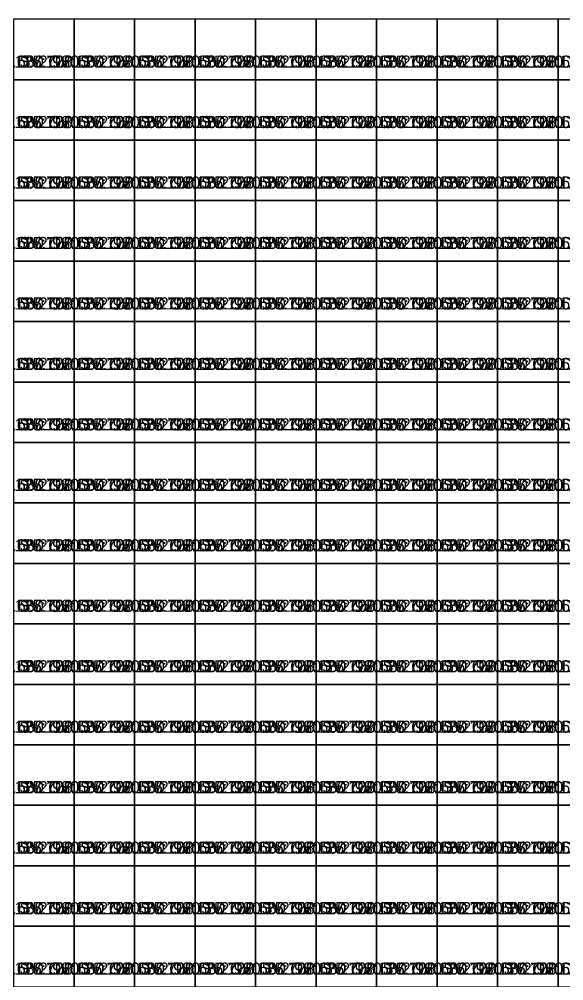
# Model space of a CAD drawing. Header units: metres. Extents: x 287857 to 287981, y 62957 to 63018.
# Drawn here: x 287866.02 to 287875.02, y 63001.93 to 63017.83 of the extents above; entities that cross this region are included whole.
import ezdxf

# ---------------------------------------------------------------- set-up
doc = ezdxf.new("R2010")
doc.units = ezdxf.units.M
doc.layers.add('CORR-CUT', color=7, linetype='Continuous', true_color=0x3b82f6)
doc.layers.add('CORR-DIFF-TXT', color=7, linetype='Continuous', true_color=0xffffff)

msp = doc.modelspace()

# ---------------------------------------------------------------- linework, layer by layer
at = {"layer": 'CORR-CUT'}
for points in [[(287865.925, 63016.831, 128.68), (287866.925, 63016.831, 128.68), (287866.925, 63017.831, 128.68), (287865.925, 63017.831, 128.68), (287865.925, 63016.831, 128.68)], [(287866.925, 63016.831, 128.68), (287867.925, 63016.831, 128.68), (287867.925, 63017.831, 128.68), (287866.925, 63017.831, 128.68), (287866.925, 63016.831, 128.68)], [(287867.925, 63016.831, 128.68), (287868.925, 63016.831, 128.68), (287868.925, 63017.831, 128.68), (287867.925, 63017.831, 128.68), (287867.925, 63016.831, 128.68)], [(287868.925, 63016.831, 128.68), (287869.925, 63016.831, 128.68), (287869.925, 63017.831, 128.68), (287868.925, 63017.831, 128.68), (287868.925, 63016.831, 128.68)], [(287869.925, 63016.831, 128.68), (287870.925, 63016.831, 128.68), (287870.925, 63017.831, 128.68), (287869.925, 63017.831, 128.68), (287869.925, 63016.831, 128.68)], [(287870.925, 63016.831, 128.68), (287871.925, 63016.831, 128.68), (287871.925, 63017.831, 128.68), (287870.925, 63017.831, 128.68), (287870.925, 63016.831, 128.68)], [(287871.925, 63016.831, 128.68), (287872.925, 63016.831, 128.68), (287872.925, 63017.831, 128.68), (287871.925, 63017.831, 128.68), (287871.925, 63016.831, 128.68)], [(287872.925, 63016.831, 128.68), (287873.925, 63016.831, 128.68), (287873.925, 63017.831, 128.68), (287872.925, 63017.831, 128.68), (287872.925, 63016.831, 128.68)], [(287873.925, 63016.831, 128.68), (287874.925, 63016.831, 128.68), (287874.925, 63017.831, 128.68), (287873.925, 63017.831, 128.68), (287873.925, 63016.831, 128.68)], [(287874.925, 63016.831, 128.68), (287875.925, 63016.831, 128.68), (287875.925, 63017.831, 128.68), (287874.925, 63017.831, 128.68), (287874.925, 63016.831, 128.68)], [(287865.925, 63015.831, 128.68), (287866.925, 63015.831, 128.68), (287866.925, 63016.831, 128.68), (287865.925, 63016.831, 128.68), (287865.925, 63015.831, 128.68)], [(287866.925, 63015.831, 128.68), (287867.925, 63015.831, 128.68), (287867.925, 63016.831, 128.68), (287866.925, 63016.831, 128.68), (287866.925, 63015.831, 128.68)], [(287867.925, 63015.831, 128.68), (287868.925, 63015.831, 128.68), (287868.925, 63016.831, 128.68), (287867.925, 63016.831, 128.68), (287867.925, 63015.831, 128.68)], [(287868.925, 63015.831, 128.68), (287869.925, 63015.831, 128.68), (287869.925, 63016.831, 128.68), (287868.925, 63016.831, 128.68), (287868.925, 63015.831, 128.68)], [(287869.925, 63015.831, 128.68), (287870.925, 63015.831, 128.68), (287870.925, 63016.831, 128.68), (287869.925, 63016.831, 128.68), (287869.925, 63015.831, 128.68)], [(287870.925, 63015.831, 128.68), (287871.925, 63015.831, 128.68), (287871.925, 63016.831, 128.68), (287870.925, 63016.831, 128.68), (287870.925, 63015.831, 128.68)], [(287871.925, 63015.831, 128.68), (287872.925, 63015.831, 128.68), (287872.925, 63016.831, 128.68), (287871.925, 63016.831, 128.68), (287871.925, 63015.831, 128.68)], [(287872.925, 63015.831, 128.68), (287873.925, 63015.831, 128.68), (287873.925, 63016.831, 128.68), (287872.925, 63016.831, 128.68), (287872.925, 63015.831, 128.68)], [(287873.925, 63015.831, 128.68), (287874.925, 63015.831, 128.68), (287874.925, 63016.831, 128.68), (287873.925, 63016.831, 128.68), (287873.925, 63015.831, 128.68)], [(287874.925, 63015.831, 128.68), (287875.925, 63015.831, 128.68), (287875.925, 63016.831, 128.68), (287874.925, 63016.831, 128.68), (287874.925, 63015.831, 128.68)], [(287865.925, 63014.831, 128.68), (287866.925, 63014.831, 128.68), (287866.925, 63015.831, 128.68), (287865.925, 63015.831, 128.68), (287865.925, 63014.831, 128.68)], [(287866.925, 63014.831, 128.68), (287867.925, 63014.831, 128.68), (287867.925, 63015.831, 128.68), (287866.925, 63015.831, 128.68), (287866.925, 63014.831, 128.68)], [(287867.925, 63014.831, 128.68), (287868.925, 63014.831, 128.68), (287868.925, 63015.831, 128.68), (287867.925, 63015.831, 128.68), (287867.925, 63014.831, 128.68)], [(287868.925, 63014.831, 128.68), (287869.925, 63014.831, 128.68), (287869.925, 63015.831, 128.68), (287868.925, 63015.831, 128.68), (287868.925, 63014.831, 128.68)], [(287869.925, 63014.831, 128.68), (287870.925, 63014.831, 128.68), (287870.925, 63015.831, 128.68), (287869.925, 63015.831, 128.68), (287869.925, 63014.831, 128.68)], [(287870.925, 63014.831, 128.68), (287871.925, 63014.831, 128.68), (287871.925, 63015.831, 128.68), (287870.925, 63015.831, 128.68), (287870.925, 63014.831, 128.68)], [(287871.925, 63014.831, 128.68), (287872.925, 63014.831, 128.68), (287872.925, 63015.831, 128.68), (287871.925, 63015.831, 128.68), (287871.925, 63014.831, 128.68)], [(287872.925, 63014.831, 128.68), (287873.925, 63014.831, 128.68), (287873.925, 63015.831, 128.68), (287872.925, 63015.831, 128.68), (287872.925, 63014.831, 128.68)], [(287873.925, 63014.831, 128.68), (287874.925, 63014.831, 128.68), (287874.925, 63015.831, 128.68), (287873.925, 63015.831, 128.68), (287873.925, 63014.831, 128.68)], [(287874.925, 63014.831, 128.68), (287875.925, 63014.831, 128.68), (287875.925, 63015.831, 128.68), (287874.925, 63015.831, 128.68), (287874.925, 63014.831, 128.68)], [(287865.925, 63013.831, 128.68), (287866.925, 63013.831, 128.68), (287866.925, 63014.831, 128.68), (287865.925, 63014.831, 128.68), (287865.925, 63013.831, 128.68)], [(287866.925, 63013.831, 128.68), (287867.925, 63013.831, 128.68), (287867.925, 63014.831, 128.68), (287866.925, 63014.831, 128.68), (287866.925, 63013.831, 128.68)], [(287867.925, 63013.831, 128.68), (287868.925, 63013.831, 128.68), (287868.925, 63014.831, 128.68), (287867.925, 63014.831, 128.68), (287867.925, 63013.831, 128.68)], [(287868.925, 63013.831, 128.68), (287869.925, 63013.831, 128.68), (287869.925, 63014.831, 128.68), (287868.925, 63014.831, 128.68), (287868.925, 63013.831, 128.68)], [(287869.925, 63013.831, 128.68), (287870.925, 63013.831, 128.68), (287870.925, 63014.831, 128.68), (287869.925, 63014.831, 128.68), (287869.925, 63013.831, 128.68)], [(287870.925, 63013.831, 128.68), (287871.925, 63013.831, 128.68), (287871.925, 63014.831, 128.68), (287870.925, 63014.831, 128.68), (287870.925, 63013.831, 128.68)], [(287871.925, 63013.831, 128.68), (287872.925, 63013.831, 128.68), (287872.925, 63014.831, 128.68), (287871.925, 63014.831, 128.68), (287871.925, 63013.831, 128.68)], [(287872.925, 63013.831, 128.68), (287873.925, 63013.831, 128.68), (287873.925, 63014.831, 128.68), (287872.925, 63014.831, 128.68), (287872.925, 63013.831, 128.68)], [(287873.925, 63013.831, 128.68), (287874.925, 63013.831, 128.68), (287874.925, 63014.831, 128.68), (287873.925, 63014.831, 128.68), (287873.925, 63013.831, 128.68)], [(287874.925, 63013.831, 128.68), (287875.925, 63013.831, 128.68), (287875.925, 63014.831, 128.68), (287874.925, 63014.831, 128.68), (287874.925, 63013.831, 128.68)], [(287865.925, 63012.831, 128.68), (287866.925, 63012.831, 128.68), (287866.925, 63013.831, 128.68), (287865.925, 63013.831, 128.68), (287865.925, 63012.831, 128.68)], [(287866.925, 63012.831, 128.68), (287867.925, 63012.831, 128.68), (287867.925, 63013.831, 128.68), (287866.925, 63013.831, 128.68), (287866.925, 63012.831, 128.68)], [(287867.925, 63012.831, 128.68), (287868.925, 63012.831, 128.68), (287868.925, 63013.831, 128.68), (287867.925, 63013.831, 128.68), (287867.925, 63012.831, 128.68)], [(287868.925, 63012.831, 128.68), (287869.925, 63012.831, 128.68), (287869.925, 63013.831, 128.68), (287868.925, 63013.831, 128.68), (287868.925, 63012.831, 128.68)], [(287869.925, 63012.831, 128.68), (287870.925, 63012.831, 128.68), (287870.925, 63013.831, 128.68), (287869.925, 63013.831, 128.68), (287869.925, 63012.831, 128.68)], [(287870.925, 63012.831, 128.68), (287871.925, 63012.831, 128.68), (287871.925, 63013.831, 128.68), (287870.925, 63013.831, 128.68), (287870.925, 63012.831, 128.68)], [(287871.925, 63012.831, 128.68), (287872.925, 63012.831, 128.68), (287872.925, 63013.831, 128.68), (287871.925, 63013.831, 128.68), (287871.925, 63012.831, 128.68)], [(287872.925, 63012.831, 128.68), (287873.925, 63012.831, 128.68), (287873.925, 63013.831, 128.68), (287872.925, 63013.831, 128.68), (287872.925, 63012.831, 128.68)], [(287873.925, 63012.831, 128.68), (287874.925, 63012.831, 128.68), (287874.925, 63013.831, 128.68), (287873.925, 63013.831, 128.68), (287873.925, 63012.831, 128.68)], [(287874.925, 63012.831, 128.68), (287875.925, 63012.831, 128.68), (287875.925, 63013.831, 128.68), (287874.925, 63013.831, 128.68), (287874.925, 63012.831, 128.68)], [(287865.925, 63011.831, 128.68), (287866.925, 63011.831, 128.68), (287866.925, 63012.831, 128.68), (287865.925, 63012.831, 128.68), (287865.925, 63011.831, 128.68)], [(287866.925, 63011.831, 128.68), (287867.925, 63011.831, 128.68), (287867.925, 63012.831, 128.68), (287866.925, 63012.831, 128.68), (287866.925, 63011.831, 128.68)], [(287867.925, 63011.831, 128.68), (287868.925, 63011.831, 128.68), (287868.925, 63012.831, 128.68), (287867.925, 63012.831, 128.68), (287867.925, 63011.831, 128.68)], [(287868.925, 63011.831, 128.68), (287869.925, 63011.831, 128.68), (287869.925, 63012.831, 128.68), (287868.925, 63012.831, 128.68), (287868.925, 63011.831, 128.68)], [(287869.925, 63011.831, 128.68), (287870.925, 63011.831, 128.68), (287870.925, 63012.831, 128.68), (287869.925, 63012.831, 128.68), (287869.925, 63011.831, 128.68)], [(287870.925, 63011.831, 128.68), (287871.925, 63011.831, 128.68), (287871.925, 63012.831, 128.68), (287870.925, 63012.831, 128.68), (287870.925, 63011.831, 128.68)], [(287871.925, 63011.831, 128.68), (287872.925, 63011.831, 128.68), (287872.925, 63012.831, 128.68), (287871.925, 63012.831, 128.68), (287871.925, 63011.831, 128.68)], [(287872.925, 63011.831, 128.68), (287873.925, 63011.831, 128.68), (287873.925, 63012.831, 128.68), (287872.925, 63012.831, 128.68), (287872.925, 63011.831, 128.68)], [(287873.925, 63011.831, 128.68), (287874.925, 63011.831, 128.68), (287874.925, 63012.831, 128.68), (287873.925, 63012.831, 128.68), (287873.925, 63011.831, 128.68)], [(287874.925, 63011.831, 128.68), (287875.925, 63011.831, 128.68), (287875.925, 63012.831, 128.68), (287874.925, 63012.831, 128.68), (287874.925, 63011.831, 128.68)], [(287865.925, 63010.831, 128.68), (287866.925, 63010.831, 128.68), (287866.925, 63011.831, 128.68), (287865.925, 63011.831, 128.68), (287865.925, 63010.831, 128.68)], [(287866.925, 63010.831, 128.68), (287867.925, 63010.831, 128.68), (287867.925, 63011.831, 128.68), (287866.925, 63011.831, 128.68), (287866.925, 63010.831, 128.68)], [(287867.925, 63010.831, 128.68), (287868.925, 63010.831, 128.68), (287868.925, 63011.831, 128.68), (287867.925, 63011.831, 128.68), (287867.925, 63010.831, 128.68)], [(287868.925, 63010.831, 128.68), (287869.925, 63010.831, 128.68), (287869.925, 63011.831, 128.68), (287868.925, 63011.831, 128.68), (287868.925, 63010.831, 128.68)], [(287869.925, 63010.831, 128.68), (287870.925, 63010.831, 128.68), (287870.925, 63011.831, 128.68), (287869.925, 63011.831, 128.68), (287869.925, 63010.831, 128.68)], [(287870.925, 63010.831, 128.68), (287871.925, 63010.831, 128.68), (287871.925, 63011.831, 128.68), (287870.925, 63011.831, 128.68), (287870.925, 63010.831, 128.68)], [(287871.925, 63010.831, 128.68), (287872.925, 63010.831, 128.68), (287872.925, 63011.831, 128.68), (287871.925, 63011.831, 128.68), (287871.925, 63010.831, 128.68)], [(287872.925, 63010.831, 128.68), (287873.925, 63010.831, 128.68), (287873.925, 63011.831, 128.68), (287872.925, 63011.831, 128.68), (287872.925, 63010.831, 128.68)], [(287873.925, 63010.831, 128.68), (287874.925, 63010.831, 128.68), (287874.925, 63011.831, 128.68), (287873.925, 63011.831, 128.68), (287873.925, 63010.831, 128.68)], [(287874.925, 63010.831, 128.68), (287875.925, 63010.831, 128.68), (287875.925, 63011.831, 128.68), (287874.925, 63011.831, 128.68), (287874.925, 63010.831, 128.68)], [(287865.925, 63009.831, 128.68), (287866.925, 63009.831, 128.68), (287866.925, 63010.831, 128.68), (287865.925, 63010.831, 128.68), (287865.925, 63009.831, 128.68)], [(287866.925, 63009.831, 128.68), (287867.925, 63009.831, 128.68), (287867.925, 63010.831, 128.68), (287866.925, 63010.831, 128.68), (287866.925, 63009.831, 128.68)], [(287867.925, 63009.831, 128.68), (287868.925, 63009.831, 128.68), (287868.925, 63010.831, 128.68), (287867.925, 63010.831, 128.68), (287867.925, 63009.831, 128.68)], [(287868.925, 63009.831, 128.68), (287869.925, 63009.831, 128.68), (287869.925, 63010.831, 128.68), (287868.925, 63010.831, 128.68), (287868.925, 63009.831, 128.68)], [(287869.925, 63009.831, 128.68), (287870.925, 63009.831, 128.68), (287870.925, 63010.831, 128.68), (287869.925, 63010.831, 128.68), (287869.925, 63009.831, 128.68)], [(287870.925, 63009.831, 128.68), (287871.925, 63009.831, 128.68), (287871.925, 63010.831, 128.68), (287870.925, 63010.831, 128.68), (287870.925, 63009.831, 128.68)], [(287871.925, 63009.831, 128.68), (287872.925, 63009.831, 128.68), (287872.925, 63010.831, 128.68), (287871.925, 63010.831, 128.68), (287871.925, 63009.831, 128.68)], [(287872.925, 63009.831, 128.68), (287873.925, 63009.831, 128.68), (287873.925, 63010.831, 128.68), (287872.925, 63010.831, 128.68), (287872.925, 63009.831, 128.68)], [(287873.925, 63009.831, 128.68), (287874.925, 63009.831, 128.68), (287874.925, 63010.831, 128.68), (287873.925, 63010.831, 128.68), (287873.925, 63009.831, 128.68)], [(287874.925, 63009.831, 128.68), (287875.925, 63009.831, 128.68), (287875.925, 63010.831, 128.68), (287874.925, 63010.831, 128.68), (287874.925, 63009.831, 128.68)], [(287865.925, 63008.831, 128.68), (287866.925, 63008.831, 128.68), (287866.925, 63009.831, 128.68), (287865.925, 63009.831, 128.68), (287865.925, 63008.831, 128.68)], [(287866.925, 63008.831, 128.68), (287867.925, 63008.831, 128.68), (287867.925, 63009.831, 128.68), (287866.925, 63009.831, 128.68), (287866.925, 63008.831, 128.68)], [(287867.925, 63008.831, 128.68), (287868.925, 63008.831, 128.68), (287868.925, 63009.831, 128.68), (287867.925, 63009.831, 128.68), (287867.925, 63008.831, 128.68)], [(287868.925, 63008.831, 128.68), (287869.925, 63008.831, 128.68), (287869.925, 63009.831, 128.68), (287868.925, 63009.831, 128.68), (287868.925, 63008.831, 128.68)], [(287869.925, 63008.831, 128.68), (287870.925, 63008.831, 128.68), (287870.925, 63009.831, 128.68), (287869.925, 63009.831, 128.68), (287869.925, 63008.831, 128.68)], [(287870.925, 63008.831, 128.68), (287871.925, 63008.831, 128.68), (287871.925, 63009.831, 128.68), (287870.925, 63009.831, 128.68), (287870.925, 63008.831, 128.68)], [(287871.925, 63008.831, 128.68), (287872.925, 63008.831, 128.68), (287872.925, 63009.831, 128.68), (287871.925, 63009.831, 128.68), (287871.925, 63008.831, 128.68)], [(287872.925, 63008.831, 128.68), (287873.925, 63008.831, 128.68), (287873.925, 63009.831, 128.68), (287872.925, 63009.831, 128.68), (287872.925, 63008.831, 128.68)], [(287873.925, 63008.831, 128.68), (287874.925, 63008.831, 128.68), (287874.925, 63009.831, 128.68), (287873.925, 63009.831, 128.68), (287873.925, 63008.831, 128.68)], [(287874.925, 63008.831, 128.68), (287875.925, 63008.831, 128.68), (287875.925, 63009.831, 128.68), (287874.925, 63009.831, 128.68), (287874.925, 63008.831, 128.68)], [(287865.925, 63007.831, 128.68), (287866.925, 63007.831, 128.68), (287866.925, 63008.831, 128.68), (287865.925, 63008.831, 128.68), (287865.925, 63007.831, 128.68)], [(287866.925, 63007.831, 128.68), (287867.925, 63007.831, 128.68), (287867.925, 63008.831, 128.68), (287866.925, 63008.831, 128.68), (287866.925, 63007.831, 128.68)], [(287867.925, 63007.831, 128.68), (287868.925, 63007.831, 128.68), (287868.925, 63008.831, 128.68), (287867.925, 63008.831, 128.68), (287867.925, 63007.831, 128.68)], [(287868.925, 63007.831, 128.68), (287869.925, 63007.831, 128.68), (287869.925, 63008.831, 128.68), (287868.925, 63008.831, 128.68), (287868.925, 63007.831, 128.68)], [(287869.925, 63007.831, 128.68), (287870.925, 63007.831, 128.68), (287870.925, 63008.831, 128.68), (287869.925, 63008.831, 128.68), (287869.925, 63007.831, 128.68)], [(287870.925, 63007.831, 128.68), (287871.925, 63007.831, 128.68), (287871.925, 63008.831, 128.68), (287870.925, 63008.831, 128.68), (287870.925, 63007.831, 128.68)], [(287871.925, 63007.831, 128.68), (287872.925, 63007.831, 128.68), (287872.925, 63008.831, 128.68), (287871.925, 63008.831, 128.68), (287871.925, 63007.831, 128.68)], [(287872.925, 63007.831, 128.68), (287873.925, 63007.831, 128.68), (287873.925, 63008.831, 128.68), (287872.925, 63008.831, 128.68), (287872.925, 63007.831, 128.68)], [(287873.925, 63007.831, 128.68), (287874.925, 63007.831, 128.68), (287874.925, 63008.831, 128.68), (287873.925, 63008.831, 128.68), (287873.925, 63007.831, 128.68)], [(287874.925, 63007.831, 128.68), (287875.925, 63007.831, 128.68), (287875.925, 63008.831, 128.68), (287874.925, 63008.831, 128.68), (287874.925, 63007.831, 128.68)], [(287865.925, 63006.831, 128.68), (287866.925, 63006.831, 128.68), (287866.925, 63007.831, 128.68), (287865.925, 63007.831, 128.68), (287865.925, 63006.831, 128.68)], [(287866.925, 63006.831, 128.68), (287867.925, 63006.831, 128.68), (287867.925, 63007.831, 128.68), (287866.925, 63007.831, 128.68), (287866.925, 63006.831, 128.68)], [(287867.925, 63006.831, 128.68), (287868.925, 63006.831, 128.68), (287868.925, 63007.831, 128.68), (287867.925, 63007.831, 128.68), (287867.925, 63006.831, 128.68)], [(287868.925, 63006.831, 128.68), (287869.925, 63006.831, 128.68), (287869.925, 63007.831, 128.68), (287868.925, 63007.831, 128.68), (287868.925, 63006.831, 128.68)], [(287869.925, 63006.831, 128.68), (287870.925, 63006.831, 128.68), (287870.925, 63007.831, 128.68), (287869.925, 63007.831, 128.68), (287869.925, 63006.831, 128.68)], [(287870.925, 63006.831, 128.68), (287871.925, 63006.831, 128.68), (287871.925, 63007.831, 128.68), (287870.925, 63007.831, 128.68), (287870.925, 63006.831, 128.68)], [(287871.925, 63006.831, 128.68), (287872.925, 63006.831, 128.68), (287872.925, 63007.831, 128.68), (287871.925, 63007.831, 128.68), (287871.925, 63006.831, 128.68)], [(287872.925, 63006.831, 128.68), (287873.925, 63006.831, 128.68), (287873.925, 63007.831, 128.68), (287872.925, 63007.831, 128.68), (287872.925, 63006.831, 128.68)], [(287873.925, 63006.831, 128.68), (287874.925, 63006.831, 128.68), (287874.925, 63007.831, 128.68), (287873.925, 63007.831, 128.68), (287873.925, 63006.831, 128.68)], [(287874.925, 63006.831, 128.68), (287875.925, 63006.831, 128.68), (287875.925, 63007.831, 128.68), (287874.925, 63007.831, 128.68), (287874.925, 63006.831, 128.68)], [(287865.925, 63005.831, 128.68), (287866.925, 63005.831, 128.68), (287866.925, 63006.831, 128.68), (287865.925, 63006.831, 128.68), (287865.925, 63005.831, 128.68)], [(287866.925, 63005.831, 128.68), (287867.925, 63005.831, 128.68), (287867.925, 63006.831, 128.68), (287866.925, 63006.831, 128.68), (287866.925, 63005.831, 128.68)], [(287867.925, 63005.831, 128.68), (287868.925, 63005.831, 128.68), (287868.925, 63006.831, 128.68), (287867.925, 63006.831, 128.68), (287867.925, 63005.831, 128.68)], [(287868.925, 63005.831, 128.68), (287869.925, 63005.831, 128.68), (287869.925, 63006.831, 128.68), (287868.925, 63006.831, 128.68), (287868.925, 63005.831, 128.68)], [(287869.925, 63005.831, 128.68), (287870.925, 63005.831, 128.68), (287870.925, 63006.831, 128.68), (287869.925, 63006.831, 128.68), (287869.925, 63005.831, 128.68)], [(287870.925, 63005.831, 128.68), (287871.925, 63005.831, 128.68), (287871.925, 63006.831, 128.68), (287870.925, 63006.831, 128.68), (287870.925, 63005.831, 128.68)], [(287871.925, 63005.831, 128.68), (287872.925, 63005.831, 128.68), (287872.925, 63006.831, 128.68), (287871.925, 63006.831, 128.68), (287871.925, 63005.831, 128.68)], [(287872.925, 63005.831, 128.68), (287873.925, 63005.831, 128.68), (287873.925, 63006.831, 128.68), (287872.925, 63006.831, 128.68), (287872.925, 63005.831, 128.68)], [(287873.925, 63005.831, 128.68), (287874.925, 63005.831, 128.68), (287874.925, 63006.831, 128.68), (287873.925, 63006.831, 128.68), (287873.925, 63005.831, 128.68)], [(287874.925, 63005.831, 128.68), (287875.925, 63005.831, 128.68), (287875.925, 63006.831, 128.68), (287874.925, 63006.831, 128.68), (287874.925, 63005.831, 128.68)], [(287865.925, 63004.831, 128.68), (287866.925, 63004.831, 128.68), (287866.925, 63005.831, 128.68), (287865.925, 63005.831, 128.68), (287865.925, 63004.831, 128.68)], [(287866.925, 63004.831, 128.68), (287867.925, 63004.831, 128.68), (287867.925, 63005.831, 128.68), (287866.925, 63005.831, 128.68), (287866.925, 63004.831, 128.68)], [(287867.925, 63004.831, 128.68), (287868.925, 63004.831, 128.68), (287868.925, 63005.831, 128.68), (287867.925, 63005.831, 128.68), (287867.925, 63004.831, 128.68)], [(287868.925, 63004.831, 128.68), (287869.925, 63004.831, 128.68), (287869.925, 63005.831, 128.68), (287868.925, 63005.831, 128.68), (287868.925, 63004.831, 128.68)], [(287869.925, 63004.831, 128.68), (287870.925, 63004.831, 128.68), (287870.925, 63005.831, 128.68), (287869.925, 63005.831, 128.68), (287869.925, 63004.831, 128.68)], [(287870.925, 63004.831, 128.68), (287871.925, 63004.831, 128.68), (287871.925, 63005.831, 128.68), (287870.925, 63005.831, 128.68), (287870.925, 63004.831, 128.68)], [(287871.925, 63004.831, 128.68), (287872.925, 63004.831, 128.68), (287872.925, 63005.831, 128.68), (287871.925, 63005.831, 128.68), (287871.925, 63004.831, 128.68)], [(287872.925, 63004.831, 128.68), (287873.925, 63004.831, 128.68), (287873.925, 63005.831, 128.68), (287872.925, 63005.831, 128.68), (287872.925, 63004.831, 128.68)], [(287873.925, 63004.831, 128.68), (287874.925, 63004.831, 128.68), (287874.925, 63005.831, 128.68), (287873.925, 63005.831, 128.68), (287873.925, 63004.831, 128.68)], [(287874.925, 63004.831, 128.68), (287875.925, 63004.831, 128.68), (287875.925, 63005.831, 128.68), (287874.925, 63005.831, 128.68), (287874.925, 63004.831, 128.68)], [(287865.925, 63003.831, 128.68), (287866.925, 63003.831, 128.68), (287866.925, 63004.831, 128.68), (287865.925, 63004.831, 128.68), (287865.925, 63003.831, 128.68)], [(287866.925, 63003.831, 128.68), (287867.925, 63003.831, 128.68), (287867.925, 63004.831, 128.68), (287866.925, 63004.831, 128.68), (287866.925, 63003.831, 128.68)], [(287867.925, 63003.831, 128.68), (287868.925, 63003.831, 128.68), (287868.925, 63004.831, 128.68), (287867.925, 63004.831, 128.68), (287867.925, 63003.831, 128.68)], [(287868.925, 63003.831, 128.68), (287869.925, 63003.831, 128.68), (287869.925, 63004.831, 128.68), (287868.925, 63004.831, 128.68), (287868.925, 63003.831, 128.68)], [(287869.925, 63003.831, 128.68), (287870.925, 63003.831, 128.68), (287870.925, 63004.831, 128.68), (287869.925, 63004.831, 128.68), (287869.925, 63003.831, 128.68)], [(287870.925, 63003.831, 128.68), (287871.925, 63003.831, 128.68), (287871.925, 63004.831, 128.68), (287870.925, 63004.831, 128.68), (287870.925, 63003.831, 128.68)], [(287871.925, 63003.831, 128.68), (287872.925, 63003.831, 128.68), (287872.925, 63004.831, 128.68), (287871.925, 63004.831, 128.68), (287871.925, 63003.831, 128.68)], [(287872.925, 63003.831, 128.68), (287873.925, 63003.831, 128.68), (287873.925, 63004.831, 128.68), (287872.925, 63004.831, 128.68), (287872.925, 63003.831, 128.68)], [(287873.925, 63003.831, 128.68), (287874.925, 63003.831, 128.68), (287874.925, 63004.831, 128.68), (287873.925, 63004.831, 128.68), (287873.925, 63003.831, 128.68)], [(287874.925, 63003.831, 128.68), (287875.925, 63003.831, 128.68), (287875.925, 63004.831, 128.68), (287874.925, 63004.831, 128.68), (287874.925, 63003.831, 128.68)], [(287865.925, 63002.831, 128.68), (287866.925, 63002.831, 128.68), (287866.925, 63003.831, 128.68), (287865.925, 63003.831, 128.68), (287865.925, 63002.831, 128.68)], [(287866.925, 63002.831, 128.68), (287867.925, 63002.831, 128.68), (287867.925, 63003.831, 128.68), (287866.925, 63003.831, 128.68), (287866.925, 63002.831, 128.68)], [(287867.925, 63002.831, 128.68), (287868.925, 63002.831, 128.68), (287868.925, 63003.831, 128.68), (287867.925, 63003.831, 128.68), (287867.925, 63002.831, 128.68)], [(287868.925, 63002.831, 128.68), (287869.925, 63002.831, 128.68), (287869.925, 63003.831, 128.68), (287868.925, 63003.831, 128.68), (287868.925, 63002.831, 128.68)], [(287869.925, 63002.831, 128.68), (287870.925, 63002.831, 128.68), (287870.925, 63003.831, 128.68), (287869.925, 63003.831, 128.68), (287869.925, 63002.831, 128.68)], [(287870.925, 63002.831, 128.68), (287871.925, 63002.831, 128.68), (287871.925, 63003.831, 128.68), (287870.925, 63003.831, 128.68), (287870.925, 63002.831, 128.68)], [(287871.925, 63002.831, 128.68), (287872.925, 63002.831, 128.68), (287872.925, 63003.831, 128.68), (287871.925, 63003.831, 128.68), (287871.925, 63002.831, 128.68)], [(287872.925, 63002.831, 128.68), (287873.925, 63002.831, 128.68), (287873.925, 63003.831, 128.68), (287872.925, 63003.831, 128.68), (287872.925, 63002.831, 128.68)], [(287873.925, 63002.831, 128.68), (287874.925, 63002.831, 128.68), (287874.925, 63003.831, 128.68), (287873.925, 63003.831, 128.68), (287873.925, 63002.831, 128.68)], [(287874.925, 63002.831, 128.68), (287875.925, 63002.831, 128.68), (287875.925, 63003.831, 128.68), (287874.925, 63003.831, 128.68), (287874.925, 63002.831, 128.68)], [(287865.925, 63001.831, 128.68), (287866.925, 63001.831, 128.68), (287866.925, 63002.831, 128.68), (287865.925, 63002.831, 128.68), (287865.925, 63001.831, 128.68)], [(287866.925, 63001.831, 128.68), (287867.925, 63001.831, 128.68), (287867.925, 63002.831, 128.68), (287866.925, 63002.831, 128.68), (287866.925, 63001.831, 128.68)], [(287867.925, 63001.831, 128.68), (287868.925, 63001.831, 128.68), (287868.925, 63002.831, 128.68), (287867.925, 63002.831, 128.68), (287867.925, 63001.831, 128.68)], [(287868.925, 63001.831, 128.68), (287869.925, 63001.831, 128.68), (287869.925, 63002.831, 128.68), (287868.925, 63002.831, 128.68), (287868.925, 63001.831, 128.68)], [(287869.925, 63001.831, 128.68), (287870.925, 63001.831, 128.68), (287870.925, 63002.831, 128.68), (287869.925, 63002.831, 128.68), (287869.925, 63001.831, 128.68)], [(287870.925, 63001.831, 128.68), (287871.925, 63001.831, 128.68), (287871.925, 63002.831, 128.68), (287870.925, 63002.831, 128.68), (287870.925, 63001.831, 128.68)], [(287871.925, 63001.831, 128.68), (287872.925, 63001.831, 128.68), (287872.925, 63002.831, 128.68), (287871.925, 63002.831, 128.68), (287871.925, 63001.831, 128.68)], [(287872.925, 63001.831, 128.68), (287873.925, 63001.831, 128.68), (287873.925, 63002.831, 128.68), (287872.925, 63002.831, 128.68), (287872.925, 63001.831, 128.68)], [(287873.925, 63001.831, 128.68), (287874.925, 63001.831, 128.68), (287874.925, 63002.831, 128.68), (287873.925, 63002.831, 128.68), (287873.925, 63001.831, 128.68)], [(287874.925, 63001.831, 128.68), (287875.925, 63001.831, 128.68), (287875.925, 63002.831, 128.68), (287874.925, 63002.831, 128.68), (287874.925, 63001.831, 128.68)]]:
    msp.add_polyline3d(points, dxfattribs=at)

# ---------------------------------------------------------------- texts
at = {"layer": 'CORR-DIFF-TXT'}
for p in [(287863.025, 63017.031, 128.68), (287864.025, 63017.031, 128.68), (287865.025, 63017.031, 128.68), (287866.025, 63017.031, 128.68), (287867.025, 63017.031, 128.68), (287868.025, 63017.031, 128.68), (287869.025, 63017.031, 128.68), (287870.025, 63017.031, 128.68), (287871.025, 63017.031, 128.68), (287872.025, 63017.031, 128.68), (287873.025, 63017.031, 128.68), (287874.025, 63017.031, 128.68), (287863.025, 63016.031, 128.68), (287864.025, 63016.031, 128.68), (287865.025, 63016.031, 128.68), (287866.025, 63016.031, 128.68), (287867.025, 63016.031, 128.68), (287868.025, 63016.031, 128.68), (287869.025, 63016.031, 128.68), (287870.025, 63016.031, 128.68), (287871.025, 63016.031, 128.68), (287872.025, 63016.031, 128.68), (287873.025, 63016.031, 128.68), (287874.025, 63016.031, 128.68), (287863.025, 63015.031, 128.68), (287864.025, 63015.031, 128.68), (287865.025, 63015.031, 128.68), (287866.025, 63015.031, 128.68), (287867.025, 63015.031, 128.68), (287868.025, 63015.031, 128.68), (287869.025, 63015.031, 128.68), (287870.025, 63015.031, 128.68), (287871.025, 63015.031, 128.68), (287872.025, 63015.031, 128.68), (287873.025, 63015.031, 128.68), (287874.025, 63015.031, 128.68), (287863.025, 63014.031, 128.68), (287864.025, 63014.031, 128.68), (287865.025, 63014.031, 128.68), (287866.025, 63014.031, 128.68), (287867.025, 63014.031, 128.68), (287868.025, 63014.031, 128.68), (287869.025, 63014.031, 128.68), (287870.025, 63014.031, 128.68), (287871.025, 63014.031, 128.68), (287872.025, 63014.031, 128.68), (287873.025, 63014.031, 128.68), (287874.025, 63014.031, 128.68), (287863.025, 63013.031, 128.68), (287864.025, 63013.031, 128.68), (287865.025, 63013.031, 128.68), (287866.025, 63013.031, 128.68), (287867.025, 63013.031, 128.68), (287868.025, 63013.031, 128.68), (287869.025, 63013.031, 128.68), (287870.025, 63013.031, 128.68), (287871.025, 63013.031, 128.68), (287872.025, 63013.031, 128.68), (287873.025, 63013.031, 128.68), (287874.025, 63013.031, 128.68), (287863.025, 63012.031, 128.68), (287864.025, 63012.031, 128.68), (287865.025, 63012.031, 128.68), (287866.025, 63012.031, 128.68), (287867.025, 63012.031, 128.68), (287868.025, 63012.031, 128.68), (287869.025, 63012.031, 128.68), (287870.025, 63012.031, 128.68), (287871.025, 63012.031, 128.68), (287872.025, 63012.031, 128.68), (287873.025, 63012.031, 128.68), (287874.025, 63012.031, 128.68), (287863.025, 63011.031, 128.68), (287864.025, 63011.031, 128.68), (287865.025, 63011.031, 128.68), (287866.025, 63011.031, 128.68), (287867.025, 63011.031, 128.68), (287868.025, 63011.031, 128.68), (287869.025, 63011.031, 128.68), (287870.025, 63011.031, 128.68), (287871.025, 63011.031, 128.68), (287872.025, 63011.031, 128.68), (287873.025, 63011.031, 128.68), (287874.025, 63011.031, 128.68), (287863.025, 63010.031, 128.68), (287864.025, 63010.031, 128.68), (287865.025, 63010.031, 128.68), (287866.025, 63010.031, 128.68), (287867.025, 63010.031, 128.68), (287868.025, 63010.031, 128.68), (287869.025, 63010.031, 128.68), (287870.025, 63010.031, 128.68), (287871.025, 63010.031, 128.68), (287872.025, 63010.031, 128.68), (287873.025, 63010.031, 128.68), (287874.025, 63010.031, 128.68), (287863.025, 63009.031, 128.68), (287864.025, 63009.031, 128.68), (287865.025, 63009.031, 128.68), (287866.025, 63009.031, 128.68), (287867.025, 63009.031, 128.68), (287868.025, 63009.031, 128.68), (287869.025, 63009.031, 128.68), (287870.025, 63009.031, 128.68), (287871.025, 63009.031, 128.68), (287872.025, 63009.031, 128.68), (287873.025, 63009.031, 128.68), (287874.025, 63009.031, 128.68), (287863.025, 63008.031, 128.68), (287864.025, 63008.031, 128.68), (287865.025, 63008.031, 128.68), (287866.025, 63008.031, 128.68), (287867.025, 63008.031, 128.68), (287868.025, 63008.031, 128.68), (287869.025, 63008.031, 128.68), (287870.025, 63008.031, 128.68), (287871.025, 63008.031, 128.68), (287872.025, 63008.031, 128.68), (287873.025, 63008.031, 128.68), (287874.025, 63008.031, 128.68), (287863.025, 63007.031, 128.68), (287864.025, 63007.031, 128.68), (287865.025, 63007.031, 128.68), (287866.025, 63007.031, 128.68), (287867.025, 63007.031, 128.68), (287868.025, 63007.031, 128.68), (287869.025, 63007.031, 128.68), (287870.025, 63007.031, 128.68), (287871.025, 63007.031, 128.68), (287872.025, 63007.031, 128.68), (287873.025, 63007.031, 128.68), (287874.025, 63007.031, 128.68), (287863.025, 63006.031, 128.68), (287864.025, 63006.031, 128.68), (287865.025, 63006.031, 128.68), (287866.025, 63006.031, 128.68), (287867.025, 63006.031, 128.68), (287868.025, 63006.031, 128.68), (287869.025, 63006.031, 128.68), (287870.025, 63006.031, 128.68), (287871.025, 63006.031, 128.68), (287872.025, 63006.031, 128.68), (287873.025, 63006.031, 128.68), (287874.025, 63006.031, 128.68), (287863.025, 63005.031, 128.68), (287864.025, 63005.031, 128.68), (287865.025, 63005.031, 128.68), (287866.025, 63005.031, 128.68), (287867.025, 63005.031, 128.68), (287868.025, 63005.031, 128.68), (287869.025, 63005.031, 128.68), (287870.025, 63005.031, 128.68), (287871.025, 63005.031, 128.68), (287872.025, 63005.031, 128.68), (287873.025, 63005.031, 128.68), (287874.025, 63005.031, 128.68), (287863.025, 63004.031, 128.68), (287864.025, 63004.031, 128.68), (287865.025, 63004.031, 128.68), (287866.025, 63004.031, 128.68), (287867.025, 63004.031, 128.68), (287868.025, 63004.031, 128.68), (287869.025, 63004.031, 128.68), (287870.025, 63004.031, 128.68), (287871.025, 63004.031, 128.68), (287872.025, 63004.031, 128.68), (287873.025, 63004.031, 128.68), (287874.025, 63004.031, 128.68), (287863.025, 63003.031, 128.68), (287864.025, 63003.031, 128.68), (287865.025, 63003.031, 128.68), (287866.025, 63003.031, 128.68), (287867.025, 63003.031, 128.68), (287868.025, 63003.031, 128.68), (287869.025, 63003.031, 128.68), (287870.025, 63003.031, 128.68), (287871.025, 63003.031, 128.68), (287872.025, 63003.031, 128.68), (287873.025, 63003.031, 128.68), (287874.025, 63003.031, 128.68), (287863.025, 63002.031, 128.68), (287864.025, 63002.031, 128.68), (287865.025, 63002.031, 128.68), (287866.025, 63002.031, 128.68), (287867.025, 63002.031, 128.68), (287868.025, 63002.031, 128.68), (287869.025, 63002.031, 128.68), (287870.025, 63002.031, 128.68), (287871.025, 63002.031, 128.68), (287872.025, 63002.031, 128.68), (287873.025, 63002.031, 128.68), (287874.025, 63002.031, 128.68)]:
    msp.add_text('SV:128.680 CV:125.700 D:-2.980', height=0.2, dxfattribs=at).set_placement(p)

doc.saveas('drawing.dxf')
